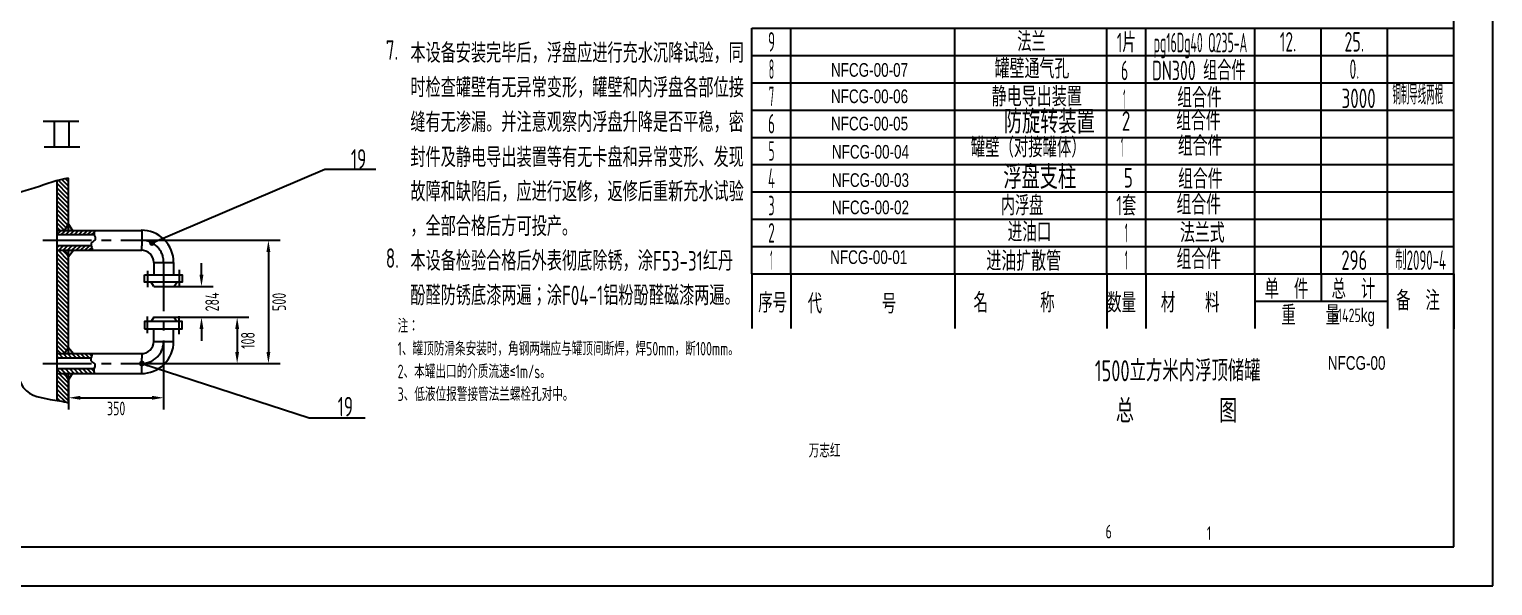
# Model space of a CAD drawing. Extents: x 0 to 594, y 0 to 420.
# Drawn here: x 218.6 to 594, y 0 to 142.7 of the extents above; entities that cross this region are included whole.
import ezdxf
from ezdxf.enums import TextEntityAlignment as Align

# ---------------------------------------------------------------- set-up
doc = ezdxf.new("R2010")
doc.units = 0
doc.header["$LTSCALE"] = 10
doc.linetypes.add('G', pattern=[2, 1.25, -0.25, 0.25, -0.25])
doc.linetypes.add('J', pattern=[2, 1.25, -0.25, 0.25, -0.25])
doc.layers.get('0').update_dxf_attribs({"linetype": 'CONTINUOUS'})
doc.layers.get('DEFPOINTS').update_dxf_attribs({"linetype": 'CONTINUOUS'})
for name, color, linetype in [('01', 7, 'CONTINUOUS'), ('02', 1, 'CONTINUOUS'), ('05', 4, 'G'), ('06', 14, 'J'), ('08', 1, 'CONTINUOUS'), ('10', 1, 'CONTINUOUS'), ('11', 3, 'CONTINUOUS')]:
    doc.layers.add(name, color=color, linetype=linetype)
doc.styles.get("Standard").update_dxf_attribs({"font": 'isocp.shx', "width": 0.707, "bigfont": 'intecad.shx'})
doc.dimstyles.new('INTE', dxfattribs={"dimtxt": 3.5, "dimasz": 3, "dimexe": 3, "dimexo": 0, "dimgap": 1, "dimtad": 2, "dimdec": 1, "dimdsep": 46, "dimlunit": 6, "dimtxsty": 'Standard', "dimcen": 0, "dimclrd": 1, "dimclre": 1, "dimclrt": 3, "dimaunit": 1, "dimadec": 0, "dimazin": 0, "dimtfac": 1, "dimtdec": 4, "dimtofl": 0, "dimtmove": 0, "dimatfit": 1, "dimfxl": 0, "dimtzin": 0, "dimarcsym": 0})
doc.dimstyles.new('INTE$7', dxfattribs={"dimtxt": 3.5, "dimasz": 1.5, "dimexe": 3, "dimexo": 0, "dimgap": 1, "dimtad": 2, "dimtoh": 1, "dimdec": 1, "dimdsep": 46, "dimlunit": 6, "dimtxsty": 'Standard', "dimblk1": 'DOT', "dimblk2": 'DOT', "dimsah": 1, "dimcen": 0, "dimclrd": 1, "dimclre": 1, "dimclrt": 3, "dimaunit": 1, "dimadec": 0, "dimazin": 0, "dimtfac": 1, "dimtdec": 4, "dimtmove": 0, "dimatfit": 1, "dimldrblk": 'DOT', "dimfxl": 0, "dimtzin": 0, "dimarcsym": 0})

# ---------------------------------------------------------------- blocks, each defined once
blk = doc.blocks.new('*U1')
at = {"layer": '01'}
for points in [[(584, 10), (584, 410)], [(25, 10), (584, 10)]]:
    blk.add_lwpolyline(points, dxfattribs=at)
at = {"layer": '02'}
for points in [[(594, 0), (594, 420)], [(0, 0), (594, 0)]]:
    blk.add_lwpolyline(points, dxfattribs=at)
blk = doc.blocks.new('*D13')
at = {"color": 1, "linetype": 'ByBlock'}
for p, q in [((296.55, 79.75), (296.55, 82.75)), ((289.45, 76.75), (299.55, 76.75)), ((289.45, 68.84), (299.55, 68.84)), ((296.55, 65.84), (296.55, 62.84))]:
    blk.add_line(p, q, dxfattribs=at)
for points in [[(296.05, 79.75), (297.05, 79.75), (296.55, 76.75)], [(296.05, 65.84), (297.05, 65.84), (296.55, 68.84)]]:
    blk.add_solid(points, dxfattribs=at)
at = {"layer": 'DEFPOINTS', "color": 0, "linetype": 'ByBlock'}
for p in [(289.45, 76.75), (289.45, 68.84), (296.55, 68.84)]:
    blk.add_point(p, dxfattribs=at)
at = {"color": 3, "linetype": 'ByBlock', "insert": (299.3, 72.79), "char_height": 3.5, "attachment_point": 5, "rotation": 90}
blk.add_mtext('284', dxfattribs=at)
blk = doc.blocks.new('*D14')
at = {"color": 1, "linetype": 'ByBlock'}
for p, q in [((299.55, 68.84), (308.7, 68.84)), ((305.7, 65.84), (305.7, 59.99)), ((281.09, 56.99), (308.7, 56.99))]:
    blk.add_line(p, q, dxfattribs=at)
for points in [[(305.2, 65.84), (306.2, 65.84), (305.7, 68.84)], [(305.2, 59.99), (306.2, 59.99), (305.7, 56.99)]]:
    blk.add_solid(points, dxfattribs=at)
at = {"layer": 'DEFPOINTS', "color": 0, "linetype": 'ByBlock'}
for p in [(299.55, 68.84), (281.09, 56.99), (305.7, 56.99)]:
    blk.add_point(p, dxfattribs=at)
at = {"color": 3, "linetype": 'ByBlock', "insert": (308.45, 62.92), "char_height": 3.5, "attachment_point": 5, "rotation": 90}
blk.add_mtext('108', dxfattribs=at)
blk = doc.blocks.new('*D15')
at = {"color": 1, "linetype": 'ByBlock'}
for p, q in [((281.27, 88.59), (316.72, 88.59)), ((313.72, 85.59), (313.72, 59.99)), ((308.7, 56.99), (316.72, 56.99))]:
    blk.add_line(p, q, dxfattribs=at)
for points in [[(313.22, 85.59), (314.22, 85.59), (313.72, 88.59)], [(313.22, 59.99), (314.22, 59.99), (313.72, 56.99)]]:
    blk.add_solid(points, dxfattribs=at)
at = {"layer": 'DEFPOINTS', "color": 0, "linetype": 'ByBlock'}
for p in [(281.27, 88.59), (308.7, 56.99), (313.72, 56.99)]:
    blk.add_point(p, dxfattribs=at)
at = {"color": 3, "linetype": 'ByBlock', "insert": (316.47, 72.79), "char_height": 3.5, "attachment_point": 5, "rotation": 90}
blk.add_mtext('500', dxfattribs=at)
blk = doc.blocks.new('*D16')
at = {"color": 1, "linetype": 'ByBlock'}
for p, q in [((286.85, 62.66), (286.85, 45.21)), ((262.48, 52.82), (262.48, 45.21)), ((265.48, 48.21), (283.85, 48.21))]:
    blk.add_line(p, q, dxfattribs=at)
for points in [[(265.48, 48.71), (265.48, 47.71), (262.48, 48.21)], [(283.85, 48.71), (283.85, 47.71), (286.85, 48.21)]]:
    blk.add_solid(points, dxfattribs=at)
at = {"layer": 'DEFPOINTS', "color": 0, "linetype": 'ByBlock'}
for p in [(286.85, 62.66), (262.48, 52.82), (286.85, 48.21)]:
    blk.add_point(p, dxfattribs=at)
at = {"color": 3, "linetype": 'ByBlock', "insert": (274.66, 45.46), "char_height": 3.5, "attachment_point": 5}
blk.add_mtext('350', dxfattribs=at)
blk = doc.blocks.new('_DOT')
at = {"color": 0, "linetype": 'ByBlock'}
blk.add_line((-0.5, 0), (-1, 0), dxfattribs=at)
at = {"color": 0, "linetype": 'ByBlock', "const_width": 0.5}
blk.add_lwpolyline([(-0.25, 0, 1), (0.25, 0, 1)], format="xyb", close=True, dxfattribs=at)
blk = doc.blocks.new('*U36')
at = {"layer": '01'}
for p, q in [((-180, 14), (-180, 0)), ((-180, 14), (0, 14)), ((-170, 14), (-170, 0)), ((-128, 14), (-128, 0)), ((-89, 14), (-89, 0)), ((-79, 14), (-79, 0)), ((-51, 14), (-51, 0)), ((-34, 14), (-34, 7)), ((-17, 14), (-17, 0)), ((0, 14), (0, 0)), ((-51, 7), (-17, 7))]:
    blk.add_line(p, q, dxfattribs=at)
at = {"layer": '11', "width": 0.67}
for s, p in [('单  件', (-42.9, 7.58)), ('总  计', (-25.73, 7.58))]:
    blk.add_text(s, height=5, dxfattribs=at).set_placement(p, align=Align.CENTER)
for s, p in [('序号', (-178.39, 4.08)), ('代        号', (-165.71, 3.83)), ('名       称', (-123.17, 4.09)), (' 数量', (-90.81, 4.08)), ('材    料', (-75.11, 4.09)), ('备  注', (-14.78, 4.63)), ('重    量', (-44.21, 0.87))]:
    blk.add_text(s, height=5, dxfattribs=at).set_placement(p)
blk = doc.blocks.new('*U37', base_point=(404, 87))
at = {"layer": '01'}
for p, q in [((404, 80), (404, 87)), ((414, 80), (414, 87)), ((456, 80), (456, 87)), ((495, 80), (495, 87)), ((505, 80), (505, 87)), ((533, 80), (533, 87)), ((550, 80), (550, 87)), ((567, 80), (567, 87)), ((584, 80), (584, 87))]:
    blk.add_line(p, q, dxfattribs=at)
at = {"layer": '02'}
blk.add_line((404, 87), (584, 87), dxfattribs=at)
blk = doc.blocks.new('*U38', base_point=(404, 94))
at = {"layer": '01'}
for p, q in [((404, 87), (404, 94)), ((414, 87), (414, 94)), ((456, 87), (456, 94)), ((495, 87), (495, 94)), ((505, 87), (505, 94)), ((533, 87), (533, 94)), ((550, 87), (550, 94)), ((567, 87), (567, 94)), ((584, 87), (584, 94))]:
    blk.add_line(p, q, dxfattribs=at)
at = {"layer": '02'}
blk.add_line((404, 94), (584, 94), dxfattribs=at)
blk = doc.blocks.new('*U39', base_point=(404, 101))
at = {"layer": '01'}
for p, q in [((404, 94), (404, 101)), ((414, 94), (414, 101)), ((456, 94), (456, 101)), ((495, 94), (495, 101)), ((505, 94), (505, 101)), ((533, 94), (533, 101)), ((550, 94), (550, 101)), ((567, 94), (567, 101)), ((584, 94), (584, 101))]:
    blk.add_line(p, q, dxfattribs=at)
at = {"layer": '02'}
blk.add_line((404, 101), (584, 101), dxfattribs=at)
blk = doc.blocks.new('*U40', base_point=(404, 108))
at = {"layer": '01'}
for p, q in [((404, 101), (404, 108)), ((414, 101), (414, 108)), ((456, 101), (456, 108)), ((495, 101), (495, 108)), ((505, 101), (505, 108)), ((533, 101), (533, 108)), ((550, 101), (550, 108)), ((567, 101), (567, 108)), ((584, 101), (584, 108))]:
    blk.add_line(p, q, dxfattribs=at)
at = {"layer": '02'}
blk.add_line((404, 108), (584, 108), dxfattribs=at)
blk = doc.blocks.new('*U41', base_point=(404, 115))
at = {"layer": '01'}
for p, q in [((404, 108), (404, 115)), ((414, 108), (414, 115)), ((456, 108), (456, 115)), ((495, 108), (495, 115)), ((505, 108), (505, 115)), ((533, 108), (533, 115)), ((550, 108), (550, 115)), ((567, 108), (567, 115)), ((584, 108), (584, 115))]:
    blk.add_line(p, q, dxfattribs=at)
at = {"layer": '02'}
blk.add_line((404, 115), (584, 115), dxfattribs=at)
blk = doc.blocks.new('*U42', base_point=(404, 122))
at = {"layer": '01'}
for p, q in [((404, 115), (404, 122)), ((414, 115), (414, 122)), ((456, 115), (456, 122)), ((495, 115), (495, 122)), ((505, 115), (505, 122)), ((533, 115), (533, 122)), ((550, 115), (550, 122)), ((567, 115), (567, 122)), ((584, 115), (584, 122))]:
    blk.add_line(p, q, dxfattribs=at)
at = {"layer": '02'}
blk.add_line((404, 122), (584, 122), dxfattribs=at)
blk = doc.blocks.new('*U43', base_point=(404, 129))
at = {"layer": '01'}
for p, q in [((404, 122), (404, 129)), ((414, 122), (414, 129)), ((456, 122), (456, 129)), ((495, 122), (495, 129)), ((505, 122), (505, 129)), ((533, 122), (533, 129)), ((550, 122), (550, 129)), ((567, 122), (567, 129)), ((584, 122), (584, 129))]:
    blk.add_line(p, q, dxfattribs=at)
at = {"layer": '02'}
blk.add_line((404, 129), (584, 129), dxfattribs=at)
blk = doc.blocks.new('*U44', base_point=(404, 136))
at = {"layer": '01'}
for p, q in [((404, 129), (404, 136)), ((414, 129), (414, 136)), ((456, 129), (456, 136)), ((495, 129), (495, 136)), ((505, 129), (505, 136)), ((533, 129), (533, 136)), ((550, 129), (550, 136)), ((567, 129), (567, 136)), ((584, 129), (584, 136))]:
    blk.add_line(p, q, dxfattribs=at)
at = {"layer": '02'}
blk.add_line((404, 136), (584, 136), dxfattribs=at)
blk = doc.blocks.new('*U45', base_point=(404, 143))
at = {"layer": '01'}
for p, q in [((404, 136), (404, 143)), ((414, 136), (414, 143)), ((456, 136), (456, 143)), ((495, 136), (495, 143)), ((505, 136), (505, 143)), ((533, 136), (533, 143)), ((550, 136), (550, 143)), ((567, 136), (567, 143)), ((584, 136), (584, 143))]:
    blk.add_line(p, q, dxfattribs=at)
at = {"layer": '02'}
blk.add_line((404, 143), (584, 143), dxfattribs=at)

msp = doc.modelspace()

# ---------------------------------------------------------------- hatches: boundary and pattern name
at = {"layer": '01'}
h = msp.add_hatch(color=256, dxfattribs=at)
h.paths.add_polyline_path([(227.7, 91.15), (228.71, 91.15), (228.71, 92.77)])
h.paths.add_polyline_path([(228.71, 91.15), (229.69, 91.15), (228.71, 92.77)])
h.paths.add_polyline_path([(228.71, 86.04), (227.68, 86.04), (228.71, 84.48)])
h.paths.add_polyline_path([(228.71, 84.48), (229.99, 86.04), (228.71, 86.04)])
h = msp.add_hatch(color=256, dxfattribs=at)
h.paths.add_polyline_path([(227.7, 54.44), (228.71, 54.44), (228.71, 52.82)])
h.paths.add_polyline_path([(228.71, 54.44), (229.69, 54.44), (228.71, 52.82)])
h.paths.add_polyline_path([(228.71, 59.55), (227.68, 59.55), (228.71, 61.11)])
h.paths.add_polyline_path([(228.71, 61.11), (229.99, 59.55), (228.71, 59.55)])
at = {"layer": '02'}
h = msp.add_hatch(dxfattribs=at)
h.set_pattern_fill('ANSI31', color=256, scale=0.25, angle=90, style=0)
h.set_pattern_definition([(135, (-33.7633, -10), (-0.561266, -0.561266), [])])
edge = h.paths.add_edge_path()
edge.add_line((225.71, 91.15), (227.7, 91.15))
edge.add_line((227.7, 91.15), (228.71, 92.77))
edge.add_line((228.71, 92.77), (228.71, 104.53))
edge.add_spline(control_points=[(228.71, 104.53), (227.72, 104.4), (226.72, 104.17), (225.71, 103.88)], knot_values=[4.255933, 4.255933, 4.255933, 4.255933, 7.330083, 7.330083, 7.330083, 7.330083], degree=3, periodic=0)
edge.add_line((225.71, 103.88), (225.71, 91.15))
h.paths.add_polyline_path([(225.71, 59.55), (227.68, 59.55), (228.71, 61.11), (228.71, 84.48), (227.68, 86.04), (225.71, 86.04)])
edge = h.paths.add_edge_path()
edge.add_spline(control_points=[(225.71, 47.53), (225.92, 47.49), (226.96, 47.31), (227.94, 47.09), (228.71, 46.9)], knot_values=[81.616853, 81.616853, 81.616853, 81.616853, 82.218669, 84.564625, 84.564625, 84.564625, 84.564625], degree=3, periodic=0)
edge.add_line((228.71, 46.9), (228.71, 52.82))
edge.add_line((228.71, 52.82), (227.7, 54.44))
edge.add_line((227.7, 54.44), (225.71, 54.44))
edge.add_line((225.71, 54.44), (225.71, 47.53))
h = msp.add_hatch(dxfattribs=at)
h.set_pattern_fill('ANSI31', color=256, scale=0.25, style=0)
h.set_pattern_definition([(45, (-33.7633, -10), (-0.561266, 0.561266), [])])
edge = h.paths.add_edge_path()
edge.add_spline(control_points=[(235.3, 89.99), (235.29, 90.03), (235.19, 90.46), (235.25, 90.84), (235.41, 91.15)], knot_values=[2.651397, 2.651397, 2.651397, 2.651397, 2.775985, 3.891018, 3.891018, 3.891018, 3.891018], degree=3, periodic=0)
edge.add_line((235.41, 91.15), (225.71, 91.15))
edge.add_line((225.71, 91.15), (225.71, 89.99))
edge.add_line((225.71, 89.99), (235.3, 89.99))
edge = h.paths.add_edge_path()
edge.add_line((225.71, 87.2), (225.71, 86.04))
edge.add_line((225.71, 86.04), (234.74, 86.04))
edge.add_spline(control_points=[(234.74, 86.04), (234.76, 86.16), (234.76, 86.53), (234.6, 86.95), (234.53, 87.2)], knot_values=[7.184226, 7.184226, 7.184226, 7.184226, 7.564397, 8.306196, 8.306196, 8.306196, 8.306196], degree=3, periodic=0)
edge.add_line((234.53, 87.2), (225.71, 87.2))
h = msp.add_hatch(dxfattribs=at)
h.set_pattern_fill('ANSI31', color=256, scale=0.25, style=0)
h.set_pattern_definition([(315, (-33.7633, 155.5893), (-0.561266, -0.561266), [])])
edge = h.paths.add_edge_path()
edge.add_spline(control_points=[(235.3, 55.6), (235.29, 55.56), (235.19, 55.13), (235.25, 54.75), (235.41, 54.44)], knot_values=[2.651397, 2.651397, 2.651397, 2.651397, 2.775985, 3.891018, 3.891018, 3.891018, 3.891018], degree=3, periodic=0)
edge.add_line((235.41, 54.44), (225.71, 54.44))
edge.add_line((225.71, 54.44), (225.71, 55.6))
edge.add_line((225.71, 55.6), (235.3, 55.6))
edge = h.paths.add_edge_path()
edge.add_spline(control_points=[(234.74, 59.55), (234.76, 59.43), (234.76, 59.06), (234.6, 58.64), (234.53, 58.39)], knot_values=[7.184226, 7.184226, 7.184226, 7.184226, 7.564397, 8.306196, 8.306196, 8.306196, 8.306196], degree=3, periodic=0)
edge.add_line((234.53, 58.39), (225.71, 58.39))
edge.add_line((225.71, 58.39), (225.71, 59.55))
edge.add_line((225.71, 59.55), (234.74, 59.55))

# ---------------------------------------------------------------- linework, layer by layer
at = {"layer": '01'}
for p, q in [((222.15, 119.17), (231.31, 119.17)), ((225.01, 119.17), (225.01, 112.6)), ((228.73, 119.17), (228.73, 112.6)), ((222.44, 112.6), (231.59, 112.6)), ((225.71, 103.88), (225.71, 47.53)), ((228.71, 91.15), (228.71, 104.53)), ((225.71, 91.15), (247.51, 91.15)), ((227.65, 91.07), (228.71, 92.77)), ((228.71, 92.77), (229.69, 91.15)), ((247.51, 91.15), (247.51, 89.99)), ((235.3, 89.99), (225.71, 89.99)), ((234.53, 87.2), (225.71, 87.2)), ((247.51, 89.99), (247.51, 87.2)), ((247.51, 86.04), (247.51, 87.2)), ((225.71, 86.04), (247.51, 86.04)), ((228.71, 84.48), (227.68, 86.04)), ((228.71, 84.48), (229.99, 86.04)), ((228.71, 59.55), (228.71, 86.04)), ((250.53, 82.93), (250.53, 79.72)), ((250.53, 82.93), (255.65, 82.93)), ((255.65, 82.93), (255.65, 79.72)), ((250.57, 76.75), (249.88, 77.83)), ((250.57, 76.75), (255.69, 76.75)), ((255.69, 76.75), (256.58, 77.83)), ((250.57, 68.84), (249.88, 67.76)), ((250.57, 68.84), (255.69, 68.84)), ((255.69, 68.84), (256.58, 67.76)), ((250.53, 62.66), (250.53, 65.87)), ((255.65, 62.66), (255.65, 65.87)), ((228.71, 61.11), (227.68, 59.55)), ((228.71, 61.11), (229.99, 59.55)), ((250.53, 62.66), (255.65, 62.66)), ((225.71, 59.55), (247.51, 59.55)), ((234.53, 58.39), (225.71, 58.39)), ((247.51, 59.55), (247.51, 58.39)), ((247.51, 55.6), (247.51, 58.39)), ((235.3, 55.6), (225.71, 55.6)), ((225.71, 54.44), (247.51, 54.44)), ((227.65, 54.52), (228.71, 52.82)), ((228.71, 46.9), (228.71, 54.44)), ((228.71, 52.82), (229.69, 54.44)), ((247.51, 54.44), (247.51, 55.6))]:
    msp.add_line(p, q, dxfattribs=at)
for points in [[(248.18, 79.72), (257.83, 79.72), (257.83, 77.83), (248.18, 77.83)], [(248.18, 65.87), (257.83, 65.87), (257.83, 67.76), (248.18, 67.76)]]:
    msp.add_lwpolyline(points, close=True, dxfattribs=at)
for centre, radius, start, end in [((247.42, 82.93), 8.23, 0, 90.6132), ((247.42, 82.93), 3.11, 0, 91.6221), ((247.42, 62.66), 3.11, 268.3779, 0), ((247.42, 62.66), 8.23, 269.3868, 0)]:
    msp.add_arc(centre, radius, start, end, dxfattribs=at)
for points in [[(235.41, 91.15), (235.25, 90.84), (235.12, 90.07), (235.96, 88.61), (234.01, 88.01), (234.77, 86.79), (234.76, 86.16), (234.74, 86.04)], [(235.41, 54.44), (235.25, 54.75), (235.12, 55.52), (235.96, 56.98), (234.01, 57.58), (234.77, 58.8), (234.76, 59.43), (234.74, 59.55)]]:
    msp.add_open_spline(points, degree=3, knots=[2.651397, 2.651397, 2.651397, 2.651397, 3.76643, 5.156957, 6.430929, 7.926025, 8.306196, 8.306196, 8.306196, 8.306196], dxfattribs=at)
at = {"layer": '02'}
msp.add_open_spline([(228.71, 104.53), (225.92, 104.17), (220.2, 101.79), (208.23, 99.15), (208.82, 84.05), (205.54, 70.21), (215.25, 61.52), (215.57, 48.5), (224.19, 47.92), (227.94, 47.09), (228.71, 46.9)], degree=3, knots=[4.255933, 4.255933, 4.255933, 4.255933, 12.891967, 21.743108, 37.731473, 50.129069, 62.502087, 73.384749, 82.218669, 84.564625, 84.564625, 84.564625, 84.564625], dxfattribs=at)
at = {"layer": '05'}
for p, q in [((222.11, 88.59), (247.51, 88.59)), ((253.09, 82.93), (253.09, 62.66)), ((222.11, 56.99), (247.51, 56.99))]:
    msp.add_line(p, q, dxfattribs=at)
for centre, start, end in [((247.42, 82.93), 0, 90.89), ((247.42, 62.66), 269.11, 0)]:
    msp.add_arc(centre, 5.67, start, end, dxfattribs=at)
at = {"layer": '06'}
for p, q in [((248.96, 80.78), (248.96, 76.55)), ((257.08, 81.04), (257.08, 76.45)), ((248.96, 64.8), (248.96, 69.04)), ((257.08, 64.55), (257.08, 69.14))]:
    msp.add_line(p, q, dxfattribs=at)
at = {"layer": '08'}
msp.add_line((294.45, 106.83), (307.48, 106.83), dxfattribs=at)
at = {"layer": '10'}
msp.add_point((584, 66), dxfattribs=at)

# ---------------------------------------------------------------- block references
at = {"color": 0, "linetype": 'ByBlock'}
msp.add_blockref('*U36', (584, 66), dxfattribs=at)
at = {"layer": '01'}
msp.add_blockref('*U1', (0, 0), dxfattribs=at)
at = {"layer": '10'}
for name, p in [('*U45', (404, 143)), ('*U44', (404, 136)), ('*U43', (404, 129)), ('*U42', (404, 122)), ('*U41', (404, 115)), ('*U40', (404, 108)), ('*U39', (404, 101)), ('*U38', (404, 94)), ('*U37', (404, 87))]:
    msp.add_blockref(name, p, dxfattribs=at)

# ---------------------------------------------------------------- texts
at = {"layer": '01', "insert": (552.62, 71.1), "char_height": 3.5, "width": 17, "attachment_point": 1}
msp.add_mtext('{\\C3;51425\\fArial|b0|i0|c0|p32;kg}', dxfattribs=at)
at = {"layer": '02', "attachment_point": 1}
for s, insert, char_height, width in [('{\\fArial|b0|i0|c0|p32;\\C3;NFCG-00-07}', (424.26, 134.04), 3.5, 42), ('{\\fArial|b0|i0|c0|p32;\\C3;NFCG-00-06}', (424.26, 127.28), 3.5, 42), ('{\\C3;3000}', (555.22, 127.51), 5, 17), ('{\\fArial|b0|i0|c0|p32;\\C3;NFCG-00-05}', (424.26, 120.28), 3.5, 42), ('{\\C3;防旋转装置}', (468.59, 121.99), 6, 39), ('{\\C3;2}', (498.87, 121.68), 5, 10), ('{\\fArial|b0|i0|c0|p32;\\C3;NFCG-00-04}', (424.5, 113.04), 3.5, 42), ('{\\fArial|b0|i0|c0|p32;\\C3;NFCG-00-03}', (424.5, 105.79), 3.5, 42), ('{\\C3;浮盘支柱}', (468.47, 107.78), 6, 39), ('{\\C3;5}', (499.37, 107.13), 5, 10), ('{\\fArial|b0|i0|c0|p32;\\C3;NFCG-00-02}', (424.5, 98.79), 3.5, 42), ('{\\fArial|b0|i0|c0|p32;\\C3;NFCG-00-01}', (424.05, 86.02), 3.5, 42), ('{\\fArial|b0|i0|c0|p32;\\C3;NFCG-00}', (551.7, 58.89), 3.5, 50), ('{\\C3;6}', (494.7, 15.63), 3.5, 91.0338), ('{\\C3;1}', (520.67, 15.24), 3.5, 65.0592)]:
    msp.add_mtext(s, dxfattribs=dict(at, insert=insert, char_height=char_height, width=width))
at = {"layer": '10', "color": 3, "width": 0.707}
msp.add_text('1500立方米内浮顶储罐', height=5.4, dxfattribs=at).set_placement((491.94, 52.44))
at = {"layer": '10', "attachment_point": 1}
for s, insert, char_height, width in [('{\\C3;19}', (301.12, 111.96), 5, 8.019), ('\\C3;注：\\P1、罐顶防滑条安装时，角钢两端应与罐顶间断焊，焊50mm，断100mm。\\P2、本罐出口的介质流速≤1m/s。\\P3、低液位报警接管法兰螺栓孔对中。', (313.1, 68.38), 3.5, 87.608), ('{\\C3;19}', (297.73, 48.45), 5, 8.213), ('\\C3;总         图', (497.32, 47.82), 6, 34.168), ('{\\C3;万志红}', (418.55, 36.4), 3.5, 12)]:
    msp.add_mtext(s, dxfattribs=dict(at, insert=insert, char_height=char_height, width=width))
at = {"layer": '11'}
for s, width, p, p2 in [('9', 0.579528, (408.1, 137), (409.9, 137)), ('法兰', 1.058859, (472.03, 137.03), (479.33, 137.03)), ('1片', 0.868836, (497.58, 136.81), (502.48, 136.81)), ('pg16Dg40 Q235-A', 0.45933, (507.03, 136.81), (531.03, 136.81)), ('12.', 0.628444, (539.38, 137), (543.62, 137)), ('25.', 0.650163, (555.98, 137), (561.02, 137)), ('罐壁通气孔', 1.065078, (466.25, 130.11), (485.4, 130.11)), ('DN300 组合件', 0.769267, (506.59, 129.66), (530.59, 129.66)), ('8', 0.514182, (408.29, 130), (409.71, 130)), ('6', 0.600695, (498.68, 129.66), (500.49, 129.66)), ('0.', 0.58289, (557.26, 130), (559.74, 130)), ('7', 0.514182, (408.29, 123), (409.71, 123)), ('静电导出装置', 1.073213, (465.46, 122.94), (488.6, 122.94)), ('组合件', 1.064684, (513.08, 122.66), (524.47, 122.66)), ('铜制导线两根', 0.602899, (568.26, 123.43), (581.26, 123.43)), ('1', 0.404, (499.2, 122.3), (499.91, 122.3)), ('6', 0.600695, (408.1, 116), (409.9, 116)), ('组合件', 1.064684, (512.81, 116.78), (524.2, 116.78)), ('5', 0.527686, (408.22, 109), (409.78, 109)), ('罐壁（对接罐体）', 1.099885, (460.13, 109.88), (489.59, 109.88)), ('1', 0.404, (498.61, 110.02), (499.32, 110.02)), ('组合件', 1.064684, (513.25, 110.29), (524.64, 110.29)), ('4', 0.543846, (408.12, 102), (409.88, 102)), ('组合件', 1.064684, (513.31, 101.82), (524.7, 101.82)), ('3', 0.527686, (408.22, 95), (409.78, 95)), ('内浮盘', 1.020996, (467.84, 95), (478.7, 95)), ('1套', 0.64041, (497.45, 95), (502.55, 95)), ('组合件', 1.064684, (512.9, 95.22), (524.29, 95.22)), ('2', 0.562593, (408.14, 88), (409.86, 88)), ('进油口', 1.115316, (469.59, 88.22), (480.78, 88.22)), ('1', 0.404, (499.65, 88), (500.35, 88)), ('法兰式', 1.093346, (513.78, 88), (525.23, 88)), ('组合件', 1.064684, (512.9, 81.22), (524.29, 81.22)), ('制2090-4', 0.493864, (569, 81), (582, 81)), ('1', 0.404, (408.65, 81), (409.35, 81)), ('进油扩散管', 1.081668, (464.12, 80.78), (483.27, 80.78)), ('1', 0.404, (499.65, 81), (500.35, 81)), ('296', 0.66302, (555.18, 81), (561.82, 81))]:
    msp.add_text(s, height=5, dxfattribs=dict(at, width=width)).set_placement(p, p2, align=Align.FIT)
at = {"layer": '11', "char_height": 5, "attachment_point": 7}
for s, insert in [('7.', (310.08, 134.9)), ('本设备安装完毕后，浮盘应进行充水沉降试验，同', (316.37, 133.97)), ('时检查罐壁有无异常变形，罐壁和内浮盘各部位接', (316.37, 125.09)), ('缝有无渗漏。并注意观察内浮盘升降是否平稳，密', (316.37, 116.21)), ('封件及静电导出装置等有无卡盘和异常变形、发现', (316.37, 107.33)), ('故障和缺陷后，应进行返修，返修后重新充水试验', (316.37, 98.41)), ('，全部合格后方可投产。', (316.37, 89.53)), ('8.', (310.08, 81.53)), ('本设备检验合格后外表彻底除锈，涂F53-31红丹', (316.37, 80.65)), ('酚醛防锈底漆两遍；涂F04-1铝粉酚醛磁漆两遍。', (316.37, 71.81))]:
    msp.add_mtext(s, dxfattribs=dict(at, insert=insert))

# ---------------------------------------------------------------- dimensions: what is measured, and where the dimension line sits
at = {"layer": '01'}
for base, p1, p2, text, picture, middle in [((279.95, 56.99), (247.51, 88.59), (274.94, 56.99), '500', '*D15', (282.7, 72.79)), ((262.78, 68.84), (255.69, 76.75), (255.69, 68.84), '284', '*D13', (265.53, 72.79)), ((271.94, 56.99), (265.78, 68.84), (247.33, 56.99), '108', '*D14', (274.69, 62.92))]:
    dim = msp.add_linear_dim(base=base, p1=p1, p2=p2, angle=90, text=text, dimstyle='INTE', dxfattribs=at)
    dim.commit()
    dim.dimension.update_dxf_attribs({"geometry": picture, "text_midpoint": middle, "insert": (-33.76, 0)})
dim = msp.add_linear_dim(base=(253.09, 48.21), p1=(228.71, 52.82), p2=(253.09, 62.66), text='350', dimstyle='INTE', dxfattribs=at)
dim.commit()
dim.dimension.update_dxf_attribs({"geometry": '*D16', "text_midpoint": (240.9, 45.46), "insert": (-33.76, 0)})

# ---------------------------------------------------------------- leaders
at = {"layer": '08', "color": 1}
for points in [[(250.11, 87.92), (294.45, 106.83)], [(247.51, 56.99), (290.41, 43.09), (304.79, 43.09)]]:
    msp.add_leader(points, dimstyle='INTE$7', dxfattribs=at)

doc.saveas('drawing.dxf')
